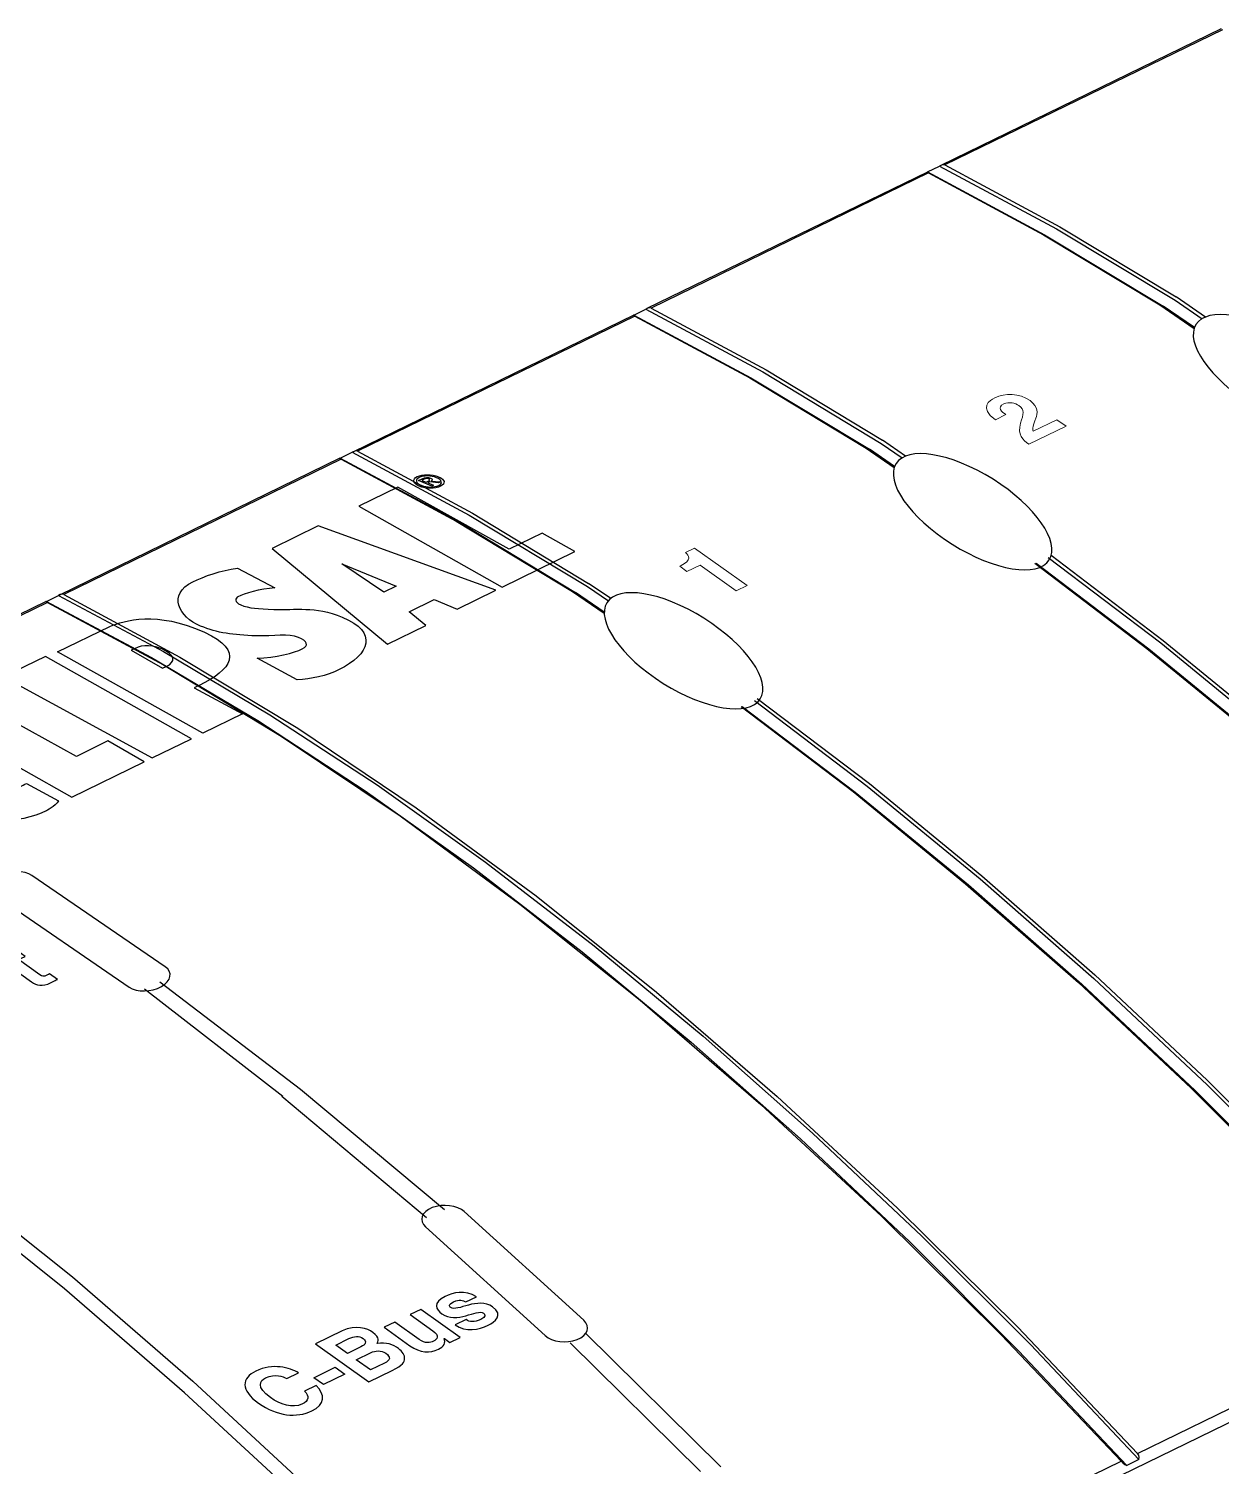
# Paper-space layout 'ARCH-D(24x36)' of a CAD drawing. Header units: inches. Extents: x 0.1 to 35.7, y 0.1 to 23.7.
# Drawn here: x 1.459 to 2.552, y 19.696 to 21.014 of the extents above; entities that cross this region are included whole.
import ezdxf

# ---------------------------------------------------------------- set-up
doc = ezdxf.new("R2010")
doc.units = ezdxf.units.IN
doc.header["$MEASUREMENT"] = 0
doc.layers.add('4 Channel', color=7, linetype='Continuous')
doc.layers.add('ELEC-DEVICE', color=7, linetype='Continuous')

# ---------------------------------------------------------------- blocks, each defined once
blk = doc.blocks.new('block 13')
at = {"layer": '4 Channel', "lineweight": 0}
blk.add_open_spline([(100.06, 171.75), (100.06, 171.75), (100.074, 171.757), (100.074, 171.757), (100.174, 171.805), (100.151, 171.853), (100.115, 171.881), (100.115, 171.881), (100.2, 171.922), (100.2, 171.922), (100.2, 171.922), (100.705, 171.563), (100.705, 171.563), (100.705, 171.563), (100.601, 171.513), (100.601, 171.513), (100.601, 171.513), (100.254, 171.76), (100.254, 171.76), (100.254, 171.76), (100.129, 171.7), (100.129, 171.7), (100.129, 171.7), (100.06, 171.75), (100.06, 171.75)], degree=3, knots=[0, 0, 0, 0, 1, 1, 1, 2, 2, 2, 3, 3, 3, 4, 4, 4, 5, 5, 5, 6, 6, 6, 7, 7, 7, 8, 8, 8, 8], dxfattribs=at)
blk = doc.blocks.new('block 14')
at = {"layer": '4 Channel', "lineweight": 0}
blk.add_open_spline([(103.088, 173.154), (102.924, 173.271), (103.035, 173.341), (103.081, 173.364), (103.181, 173.412), (103.317, 173.411), (103.42, 173.338), (103.506, 173.276), (103.492, 173.216), (103.475, 173.168), (103.453, 173.101), (103.439, 173.067), (103.451, 173.045), (103.451, 173.045), (103.677, 173.155), (103.677, 173.155), (103.677, 173.155), (103.766, 173.092), (103.766, 173.092), (103.766, 173.092), (103.408, 172.919), (103.408, 172.919), (103.353, 172.963), (103.296, 173.009), (103.33, 173.121), (103.358, 173.213), (103.37, 173.249), (103.313, 173.29), (103.28, 173.314), (103.219, 173.33), (103.169, 173.306), (103.097, 173.271), (103.152, 173.229), (103.188, 173.203), (103.188, 173.203), (103.088, 173.154), (103.088, 173.154)], degree=3, knots=[0, 0, 0, 0, 1, 1, 1, 2, 2, 2, 3, 3, 3, 4, 4, 4, 5, 5, 5, 6, 6, 6, 7, 7, 7, 8, 8, 8, 9, 9, 9, 10, 10, 10, 11, 11, 11, 12, 12, 12, 12], dxfattribs=at)

psp = doc.layouts.new('ARCH-D(24x36)')

# ---------------------------------------------------------------- linework, layer by layer
at = {"layer": 'ELEC-DEVICE'}
for points in [[(2.5519, 21.0136), (2.2949, 20.8883)], [(2.553, 21.0127), (2.2987, 20.8888)], [(2.5519, 21.0136), (2.5517, 21.0134)], [(2.5517, 21.0134), (2.552, 21.0132)], [(2.2826, 20.8823), (2.0257, 20.7572)], [(2.2837, 20.8815), (2.0294, 20.7575)], [(2.2824, 20.8823), (2.2828, 20.8819)], [(2.2826, 20.8823), (2.2824, 20.8823)], [(2.2828, 20.8825), (2.2938, 20.8877)], [(2.2828, 20.8825), (2.39, 20.8249)], [(2.2828, 20.8819), (2.2837, 20.8815)], [(2.2837, 20.8815), (2.3891, 20.8249)], [(2.2957, 20.8887), (2.2938, 20.8877)], [(2.2938, 20.8877), (2.4011, 20.8303)], [(2.2972, 20.889), (2.2957, 20.8887)], [(2.2987, 20.8888), (2.2972, 20.889)], [(2.2987, 20.8888), (2.4039, 20.8322)], [(2.3891, 20.8249), (2.4956, 20.7605)], [(2.39, 20.8249), (2.4986, 20.7594)], [(2.4011, 20.8303), (2.5096, 20.7648)], [(2.4039, 20.8322), (2.5106, 20.7678)], [(2.0281, 20.7579), (2.0264, 20.7575)], [(2.0294, 20.7575), (2.0281, 20.7579)], [(2.4956, 20.7605), (2.5271, 20.739)], [(2.5274, 20.7398), (2.4986, 20.7594)], [(2.5096, 20.7648), (2.5344, 20.7479)], [(2.5375, 20.7494), (2.5106, 20.7678)], [(2.0135, 20.7512), (1.7566, 20.626)], [(2.0146, 20.7502), (1.7603, 20.6264)], [(2.0133, 20.7512), (2.0137, 20.7508)], [(2.0135, 20.7512), (2.0133, 20.7512)], [(2.0137, 20.7512), (2.0247, 20.7566)], [(2.0137, 20.7512), (2.1209, 20.6937)], [(2.0137, 20.7508), (2.0146, 20.7502)], [(2.0146, 20.7502), (2.1198, 20.6937)], [(2.0264, 20.7575), (2.0247, 20.7566)], [(2.0247, 20.7566), (2.1318, 20.6992)], [(2.0294, 20.7575), (2.1348, 20.7011)], [(2.1198, 20.6937), (2.2265, 20.6292)], [(2.1209, 20.6937), (2.2295, 20.6283)], [(2.1318, 20.6992), (2.2404, 20.6335)], [(2.1348, 20.7011), (2.2415, 20.6365)], [(1.7573, 20.6262), (1.7555, 20.6255)], [(1.7588, 20.6268), (1.7573, 20.6262)], [(1.7603, 20.6264), (1.7588, 20.6268)], [(1.7603, 20.6264), (1.8657, 20.5697)], [(2.2265, 20.6292), (2.2523, 20.6117)], [(2.2526, 20.6125), (2.2295, 20.6283)], [(2.2404, 20.6335), (2.2595, 20.6205)], [(2.2627, 20.6221), (2.2415, 20.6365)], [(1.7442, 20.62), (1.4873, 20.4947)], [(1.7453, 20.6191), (1.4912, 20.4953)], [(1.7442, 20.62), (1.744, 20.6198)], [(1.744, 20.6198), (1.7444, 20.6196)], [(1.7444, 20.6196), (1.7453, 20.6191)], [(1.7446, 20.62), (1.7555, 20.6255)], [(1.7446, 20.62), (1.8516, 20.5626)], [(1.7453, 20.6191), (1.8507, 20.5624)], [(1.7555, 20.6255), (1.8627, 20.5679)], [(1.8931, 20.5019), (1.9596, 20.5346), (1.9295, 20.5513), (1.8995, 20.5366), (1.7974, 20.5935), (1.7616, 20.5761), (1.8931, 20.5019), (1.8931, 20.5019)], [(1.8507, 20.5624), (1.9574, 20.4981)], [(1.8516, 20.5626), (1.9602, 20.497)], [(1.8627, 20.5679), (1.9713, 20.5024)], [(1.8657, 20.5697), (1.9722, 20.5054)], [(1.788, 20.4496), (1.823, 20.4667), (1.8079, 20.4794), (1.8307, 20.4905), (1.8517, 20.4819), (1.8872, 20.4993), (1.7244, 20.558), (1.6822, 20.5373), (1.788, 20.4496), (1.788, 20.4496)], [(1.7846, 20.4973), (1.7459, 20.5232), (1.7958, 20.5029), (1.7846, 20.4973), (1.7846, 20.4973)], [(2.381, 20.5238), (2.4838, 20.4457)], [(2.3822, 20.5238), (2.4857, 20.4454)], [(2.3932, 20.5292), (2.4965, 20.4508)], [(2.396, 20.5311), (2.4988, 20.4531)], [(1.488, 20.4951), (1.4863, 20.4942)], [(1.4897, 20.4955), (1.488, 20.4951)], [(1.4912, 20.4953), (1.4897, 20.4955)], [(1.4912, 20.4953), (1.5976, 20.4379)], [(1.9574, 20.4981), (1.9866, 20.4782)], [(1.9866, 20.479), (1.9602, 20.497)], [(1.9713, 20.5024), (1.9903, 20.4894)], [(1.9925, 20.4916), (1.9722, 20.5054)], [(1.4751, 20.4887), (1.2182, 20.3636)], [(1.4762, 20.488), (1.2219, 20.364)], [(1.4749, 20.4887), (1.4753, 20.4883)], [(1.4751, 20.4887), (1.4749, 20.4887)], [(1.4753, 20.4889), (1.4863, 20.4942)], [(1.4753, 20.4889), (1.5717, 20.4375)], [(1.4753, 20.4883), (1.4762, 20.488)], [(1.4762, 20.488), (1.5827, 20.4307)], [(1.4863, 20.4942), (1.5826, 20.4429)], [(4.0772, 20.476), (1.9447, 19.4368)], [(1.5826, 20.4429), (1.6801, 20.385)], [(2.4838, 20.4457), (2.5869, 20.3613)], [(2.4857, 20.4454), (2.5893, 20.3606)], [(2.4965, 20.4508), (2.6004, 20.3658)], [(2.4988, 20.4531), (2.6019, 20.3687)], [(1.5723, 20.3454), (1.6083, 20.3629), (1.4745, 20.4385), (1.4361, 20.4197), (1.5723, 20.3454), (1.5723, 20.3454)], [(1.5717, 20.4375), (1.6692, 20.3797)], [(1.5827, 20.4307), (1.6906, 20.3655)], [(1.5976, 20.4379), (1.7056, 20.3728)], [(1.4985, 20.3096), (1.5648, 20.342), (1.5317, 20.361), (1.5029, 20.3469), (1.4021, 20.4024), (1.3654, 20.3845), (1.4985, 20.3096), (1.4985, 20.3096)], [(2.1119, 20.3925), (2.2145, 20.3146)], [(2.113, 20.3927), (2.2164, 20.3142)], [(2.1241, 20.3981), (2.2274, 20.3197)], [(2.1267, 20.3998), (2.2295, 20.3219)], [(1.6692, 20.3797), (1.7674, 20.3154)], [(1.6801, 20.385), (1.7785, 20.3208)], [(1.6906, 20.3655), (1.7995, 20.2923)], [(1.7056, 20.3728), (1.8143, 20.2996)], [(1.7674, 20.3154), (1.8666, 20.2447)], [(1.7785, 20.3208), (1.8777, 20.2501)], [(2.2145, 20.3146), (2.3176, 20.2302)], [(2.2164, 20.3142), (2.3203, 20.2293)], [(2.2274, 20.3197), (2.3311, 20.2347)], [(2.2295, 20.3219), (2.3326, 20.2375)], [(1.8143, 20.2996), (1.9242, 20.219)], [(1.7995, 20.2923), (1.9092, 20.2116)], [(1.8666, 20.2447), (1.9664, 20.1679)], [(1.8777, 20.2501), (1.9773, 20.1732)], [(2.3311, 20.2347), (2.4352, 20.1434)], [(2.3326, 20.2375), (2.436, 20.1468)], [(1.9242, 20.219), (2.0345, 20.1308)], [(2.3176, 20.2302), (2.421, 20.1396)], [(2.3203, 20.2293), (2.4242, 20.1381)], [(1.9092, 20.2116), (2.0195, 20.1235)], [(1.9664, 20.1679), (2.0663, 20.085)], [(1.9773, 20.1732), (2.0772, 20.0905)], [(1.5792, 20.1404), (1.7082, 20.0421)], [(2.421, 20.1396), (2.5243, 20.0428)], [(2.4352, 20.1434), (2.5391, 20.046)], [(2.436, 20.1468), (2.5391, 20.0501)], [(1.5651, 20.1338), (1.6921, 20.0357)], [(2.0345, 20.1308), (2.1449, 20.0353)], [(2.4242, 20.1381), (2.528, 20.0406)], [(2.0195, 20.1235), (2.1299, 20.028)], [(2.0772, 20.0905), (2.1774, 20.0018)], [(2.0663, 20.085), (2.1665, 19.9965)], [(2.5391, 20.0501), (2.642, 19.9475)], [(1.691, 20.0357), (1.8235, 19.9244)], [(1.7082, 20.0421), (1.84, 19.9318)], [(2.1449, 20.0353), (2.2554, 19.9329)], [(2.5243, 20.0428), (2.627, 19.9404)], [(2.528, 20.0406), (2.6316, 19.9374)], [(2.5391, 20.046), (2.6426, 19.9427)], [(2.1299, 20.028), (2.2406, 19.9256)], [(2.1665, 19.9965), (2.2665, 19.9021)], [(2.1774, 20.0018), (2.2775, 19.9074)], [(1.3888, 19.9581), (1.4991, 19.8699)], [(1.4918, 19.859), (1.3819, 19.947)], [(2.2554, 19.9329), (2.3656, 19.8239)], [(2.2406, 19.9256), (2.3506, 19.8166)], [(2.2665, 19.9021), (2.3662, 19.8022)], [(2.2775, 19.9074), (2.3773, 19.8076)], [(1.4991, 19.8699), (1.6096, 19.7744)], [(1.602, 19.7637), (1.4918, 19.859)], [(2.3656, 19.8239), (2.4753, 19.7082)], [(2.4753, 19.7082), (2.7296, 19.8322)], [(1.969, 19.8187), (2.0934, 19.6958)], [(2.3506, 19.8166), (2.4603, 19.7011)], [(1.9554, 19.8094), (2.0746, 19.6915)], [(2.3662, 19.8022), (2.4654, 19.6971)], [(2.3773, 19.8076), (2.4765, 19.7025)], [(1.7488, 19.7808), (1.7292, 19.7713), (1.7204, 19.7776), (1.74, 19.7871), (1.7488, 19.7808)], [(1.6096, 19.7744), (1.7202, 19.672)], [(1.7123, 19.6616), (1.602, 19.7637)], [(2.4763, 19.7067), (2.4753, 19.7082)], [(2.4768, 19.7046), (2.4763, 19.7067)], [(2.4765, 19.7025), (2.4768, 19.7046)], [(2.2062, 19.5771), (2.4603, 19.7011)], [(2.4603, 19.7011), (2.4619, 19.6996)], [(2.4619, 19.6996), (2.4635, 19.6982)], [(2.4635, 19.6982), (2.4654, 19.6971)], [(2.4765, 19.7025), (2.4654, 19.6971)]]:
    psp.add_lwpolyline(points, dxfattribs=at)
for points, knots in [([(2.6176, 20.7282), (2.6564, 20.7039), (2.6794, 20.6708), (2.6691, 20.6543), (2.6588, 20.6379), (2.619, 20.6443), (2.5802, 20.6687), (2.5414, 20.693), (2.5184, 20.7261), (2.5287, 20.7426), (2.5391, 20.759), (2.5789, 20.7526), (2.6176, 20.7282)], [0, 0, 0, 0, 1, 1, 1, 2, 2, 2, 3, 3, 3, 4, 4, 4, 4]), ([(2.3428, 20.6008), (2.3815, 20.5764), (2.4046, 20.5433), (2.3943, 20.5269), (2.3839, 20.5105), (2.3441, 20.5169), (2.3054, 20.5412), (2.2666, 20.5656), (2.2435, 20.5987), (2.2539, 20.6151), (2.2642, 20.6316), (2.304, 20.6252), (2.3428, 20.6008)], [0, 0, 0, 0, 1, 1, 1, 2, 2, 2, 3, 3, 3, 4, 4, 4, 4]), ([(1.8365, 20.5944), (1.8413, 20.5967), (1.8408, 20.6005), (1.8347, 20.6031), (1.8285, 20.6056), (1.82, 20.6055), (1.8152, 20.6032), (1.8104, 20.6009), (1.8109, 20.597), (1.817, 20.5945), (1.8232, 20.592), (1.8317, 20.592), (1.8365, 20.5944), (1.8365, 20.5944), (1.8365, 20.5944), (1.8365, 20.5944)], [0, 0, 0, 0, 1, 1, 1, 2, 2, 2, 3, 3, 3, 4, 4, 4, 5, 5, 5, 5]), ([(1.8188, 20.5953), (1.8137, 20.5974), (1.813, 20.6005), (1.8169, 20.6024), (1.8209, 20.6044), (1.8278, 20.6043), (1.8329, 20.6022), (1.838, 20.6001), (1.8387, 20.597), (1.8348, 20.5951), (1.8308, 20.5932), (1.8239, 20.5932), (1.8188, 20.5953), (1.8188, 20.5953), (1.8188, 20.5953), (1.8188, 20.5953)], [0, 0, 0, 0, 1, 1, 1, 2, 2, 2, 3, 3, 3, 4, 4, 4, 5, 5, 5, 5]), ([(1.8249, 20.5976), (1.8249, 20.5976), (1.8266, 20.5984), (1.8266, 20.5984), (1.8266, 20.5984), (1.8346, 20.5975), (1.8346, 20.5975), (1.8346, 20.5975), (1.8363, 20.5983), (1.8363, 20.5983), (1.8363, 20.5983), (1.828, 20.5992), (1.828, 20.5992), (1.8293, 20.6), (1.8294, 20.6009), (1.8272, 20.6018), (1.8248, 20.6028), (1.8225, 20.6027), (1.8202, 20.6016), (1.8202, 20.6016), (1.8163, 20.5997), (1.8163, 20.5997), (1.8163, 20.5997), (1.8286, 20.5946), (1.8286, 20.5946), (1.8286, 20.5946), (1.8302, 20.5954), (1.8302, 20.5954), (1.8302, 20.5954), (1.8249, 20.5976), (1.8249, 20.5976), (1.8249, 20.5976), (1.8249, 20.5976), (1.8249, 20.5976)], [0, 0, 0, 0, 1, 1, 1, 2, 2, 2, 3, 3, 3, 4, 4, 4, 5, 5, 5, 6, 6, 6, 7, 7, 7, 8, 8, 8, 9, 9, 9, 10, 10, 10, 11, 11, 11, 11]), ([(1.8233, 20.5982), (1.8233, 20.5982), (1.8195, 20.5998), (1.8195, 20.5998), (1.8195, 20.5998), (1.8215, 20.6008), (1.8215, 20.6008), (1.8226, 20.6013), (1.824, 20.6017), (1.8255, 20.6011), (1.8274, 20.6003), (1.8264, 20.5997), (1.8251, 20.5991), (1.8251, 20.5991), (1.8233, 20.5982), (1.8233, 20.5982), (1.8233, 20.5982), (1.8233, 20.5982), (1.8233, 20.5982)], [0, 0, 0, 0, 1, 1, 1, 2, 2, 2, 3, 3, 3, 4, 4, 4, 5, 5, 5, 6, 6, 6, 6]), ([(1.6686, 20.437), (1.6686, 20.437), (1.7052, 20.4171), (1.7052, 20.4171), (1.7177, 20.4176), (1.7322, 20.4208), (1.7436, 20.4264), (1.7716, 20.4403), (1.7798, 20.4607), (1.7463, 20.4745), (1.7212, 20.4848), (1.7035, 20.4808), (1.6836, 20.4815), (1.6691, 20.4821), (1.6611, 20.4825), (1.6535, 20.4857), (1.6471, 20.4883), (1.6485, 20.4921), (1.6509, 20.4932), (1.6566, 20.496), (1.671, 20.5007), (1.6848, 20.5012), (1.6848, 20.5012), (1.6504, 20.5193), (1.6504, 20.5193), (1.6355, 20.5177), (1.6193, 20.5116), (1.6096, 20.5069), (1.5858, 20.4953), (1.5969, 20.4744), (1.6165, 20.4663), (1.6323, 20.4599), (1.6462, 20.458), (1.6674, 20.4573), (1.6837, 20.4568), (1.6974, 20.4596), (1.7063, 20.4559), (1.7145, 20.4525), (1.716, 20.4484), (1.7097, 20.4453), (1.7031, 20.4421), (1.6847, 20.4371), (1.6686, 20.437), (1.6686, 20.437), (1.6686, 20.437), (1.6686, 20.437)], [0, 0, 0, 0, 1, 1, 1, 2, 2, 2, 3, 3, 3, 4, 4, 4, 5, 5, 5, 6, 6, 6, 7, 7, 7, 8, 8, 8, 9, 9, 9, 10, 10, 10, 11, 11, 11, 12, 12, 12, 13, 13, 13, 14, 14, 14, 15, 15, 15, 15]), ([(2.0779, 20.4734), (2.1167, 20.449), (2.1398, 20.4159), (2.1294, 20.3995), (2.1191, 20.3831), (2.0793, 20.3895), (2.0405, 20.4138), (2.0017, 20.4382), (1.9787, 20.4713), (1.989, 20.4877), (1.9994, 20.5042), (2.0392, 20.4977), (2.0779, 20.4734)], [0, 0, 0, 0, 1, 1, 1, 2, 2, 2, 3, 3, 3, 4, 4, 4, 4]), ([(1.6186, 20.3681), (1.6186, 20.3681), (1.6551, 20.3858), (1.6551, 20.3858), (1.6551, 20.3858), (1.6108, 20.4098), (1.6108, 20.4098), (1.6123, 20.4105), (1.6139, 20.4111), (1.6153, 20.4118), (1.6449, 20.4263), (1.6573, 20.4434), (1.6201, 20.4606), (1.5764, 20.4807), (1.5468, 20.4713), (1.5334, 20.466), (1.5334, 20.466), (1.4855, 20.4426), (1.4855, 20.4426), (1.4855, 20.4426), (1.6186, 20.3681), (1.6186, 20.3681), (1.6186, 20.3681), (1.6186, 20.3681), (1.6186, 20.3681)], [0, 0, 0, 0, 1, 1, 1, 2, 2, 2, 3, 3, 3, 4, 4, 4, 5, 5, 5, 6, 6, 6, 7, 7, 7, 8, 8, 8, 8]), ([(1.5529, 20.4441), (1.5529, 20.4441), (1.5539, 20.4446), (1.5539, 20.4446), (1.561, 20.4481), (1.5685, 20.4505), (1.5811, 20.4453), (1.5936, 20.4401), (1.594, 20.4335), (1.5851, 20.4292), (1.5844, 20.4288), (1.5833, 20.4283), (1.5818, 20.4278), (1.5818, 20.4278), (1.5529, 20.4441), (1.5529, 20.4441), (1.5529, 20.4441), (1.5529, 20.4441), (1.5529, 20.4441)], [0, 0, 0, 0, 1, 1, 1, 2, 2, 2, 3, 3, 3, 4, 4, 4, 5, 5, 5, 6, 6, 6, 6]), ([(1.3903, 20.3598), (1.3903, 20.3598), (1.3559, 20.3783), (1.3559, 20.3783), (1.3475, 20.3768), (1.3401, 20.3746), (1.3338, 20.3716), (1.2998, 20.3549), (1.3084, 20.3235), (1.37, 20.2982), (1.4098, 20.2818), (1.4522, 20.2858), (1.475, 20.2969), (1.475, 20.2969), (1.4834, 20.301), (1.4864, 20.3062), (1.4864, 20.3062), (1.457, 20.322), (1.457, 20.322), (1.4529, 20.32), (1.4502, 20.3186), (1.4474, 20.3171), (1.4342, 20.3104), (1.4179, 20.3117), (1.3956, 20.3209), (1.3634, 20.3342), (1.3627, 20.3492), (1.3769, 20.3561), (1.3805, 20.3579), (1.3844, 20.3591), (1.3903, 20.3598), (1.3903, 20.3598), (1.3903, 20.3598), (1.3903, 20.3598)], [0, 0, 0, 0, 1, 1, 1, 2, 2, 2, 3, 3, 3, 4, 4, 4, 5, 5, 5, 6, 6, 6, 7, 7, 7, 8, 8, 8, 9, 9, 9, 10, 10, 10, 11, 11, 11, 11]), ([(1.5807, 20.136), (1.5715, 20.1308), (1.5583, 20.1306), (1.5511, 20.1355), (1.5511, 20.1355), (1.4289, 20.219), (1.4289, 20.219), (1.4217, 20.2239), (1.4233, 20.2321), (1.4325, 20.2372), (1.4325, 20.2372), (1.4325, 20.2372), (1.4325, 20.2372), (1.4416, 20.2424), (1.4549, 20.2426), (1.4621, 20.2377), (1.4621, 20.2377), (1.5842, 20.1542), (1.5842, 20.1542), (1.5914, 20.1493), (1.5898, 20.1411), (1.5807, 20.136), (1.5807, 20.136), (1.5807, 20.136), (1.5807, 20.136)], [0, 0, 0, 0, 1, 1, 1, 2, 2, 2, 3, 3, 3, 4, 4, 4, 5, 5, 5, 6, 6, 6, 7, 7, 7, 8, 8, 8, 8]), ([(1.4429, 20.1655), (1.4429, 20.1655), (1.4491, 20.1685), (1.4491, 20.1685), (1.4491, 20.1685), (1.4559, 20.1636), (1.4559, 20.1636), (1.4559, 20.1636), (1.4498, 20.1607), (1.4498, 20.1607), (1.4498, 20.1607), (1.4693, 20.1467), (1.4693, 20.1467), (1.4714, 20.1452), (1.4723, 20.1447), (1.4763, 20.1466), (1.477, 20.1469), (1.4776, 20.1473), (1.4783, 20.1477), (1.4783, 20.1477), (1.4854, 20.1426), (1.4854, 20.1426), (1.484, 20.1418), (1.4825, 20.141), (1.4809, 20.1402), (1.4809, 20.1402), (1.4797, 20.1396), (1.4797, 20.1396), (1.4711, 20.1355), (1.4665, 20.137), (1.4618, 20.1403), (1.4618, 20.1403), (1.4399, 20.1559), (1.4399, 20.1559), (1.4399, 20.1559), (1.4348, 20.1535), (1.4348, 20.1535), (1.4348, 20.1535), (1.428, 20.1583), (1.428, 20.1583), (1.428, 20.1583), (1.4331, 20.1608), (1.4331, 20.1608), (1.4331, 20.1608), (1.4233, 20.1677), (1.4233, 20.1677), (1.4233, 20.1677), (1.4332, 20.1725), (1.4332, 20.1725), (1.4332, 20.1725), (1.4429, 20.1655), (1.4429, 20.1655)], [0, 0, 0, 0, 1, 1, 1, 2, 2, 2, 3, 3, 3, 4, 4, 4, 5, 5, 5, 6, 6, 6, 7, 7, 7, 8, 8, 8, 9, 9, 9, 10, 10, 10, 11, 11, 11, 12, 12, 12, 13, 13, 13, 14, 14, 14, 15, 15, 15, 16, 16, 16, 17, 17, 17, 17]), ([(1.9617, 19.8126), (1.9519, 19.8087), (1.9388, 19.8104), (1.9323, 19.8162), (1.9323, 19.8162), (1.8228, 19.9158), (1.8228, 19.9158), (1.8164, 19.9217), (1.8191, 19.9295), (1.8289, 19.9334), (1.8289, 19.9334), (1.8289, 19.9334), (1.8289, 19.9334), (1.8387, 19.9372), (1.8518, 19.9356), (1.8583, 19.9298), (1.8583, 19.9298), (1.9677, 19.8302), (1.9677, 19.8302), (1.9742, 19.8243), (1.9715, 19.8164), (1.9617, 19.8126), (1.9617, 19.8126), (1.9617, 19.8126), (1.9617, 19.8126)], [0, 0, 0, 0, 1, 1, 1, 2, 2, 2, 3, 3, 3, 4, 4, 4, 5, 5, 5, 6, 6, 6, 7, 7, 7, 8, 8, 8, 8]), ([(1.8598, 19.847), (1.8571, 19.8485), (1.8538, 19.8498), (1.8485, 19.8472), (1.8431, 19.8446), (1.8444, 19.8429), (1.846, 19.8418), (1.8517, 19.8377), (1.8709, 19.852), (1.8842, 19.8425), (1.8948, 19.835), (1.8861, 19.8285), (1.8802, 19.8257), (1.8717, 19.8216), (1.8597, 19.8192), (1.8498, 19.8259), (1.8498, 19.8259), (1.8599, 19.8308), (1.8599, 19.8308), (1.863, 19.8286), (1.8672, 19.828), (1.8733, 19.831), (1.8784, 19.8334), (1.8772, 19.8357), (1.8759, 19.8367), (1.8699, 19.841), (1.8512, 19.8265), (1.8377, 19.8361), (1.8324, 19.8399), (1.829, 19.8464), (1.8407, 19.852), (1.848, 19.8556), (1.8585, 19.8585), (1.8695, 19.8517), (1.8695, 19.8517), (1.8598, 19.847), (1.8598, 19.847)], [0, 0, 0, 0, 1, 1, 1, 2, 2, 2, 3, 3, 3, 4, 4, 4, 5, 5, 5, 6, 6, 6, 7, 7, 7, 8, 8, 8, 9, 9, 9, 10, 10, 10, 11, 11, 11, 12, 12, 12, 12]), ([(1.8545, 19.8144), (1.8545, 19.8144), (1.8451, 19.8099), (1.8451, 19.8099), (1.8451, 19.8099), (1.84, 19.8135), (1.84, 19.8135), (1.84, 19.8135), (1.8398, 19.8134), (1.8398, 19.8134), (1.8414, 19.8096), (1.8397, 19.8061), (1.8345, 19.8036), (1.8271, 19.8), (1.8177, 19.8003), (1.8084, 19.8069), (1.8084, 19.8069), (1.7847, 19.8239), (1.7847, 19.8239), (1.7847, 19.8239), (1.7946, 19.8286), (1.7946, 19.8286), (1.7946, 19.8286), (1.817, 19.8126), (1.817, 19.8126), (1.8225, 19.8087), (1.827, 19.8095), (1.83, 19.811), (1.8333, 19.8126), (1.8359, 19.8159), (1.8294, 19.8206), (1.8294, 19.8206), (1.8086, 19.8354), (1.8086, 19.8354), (1.8086, 19.8354), (1.8184, 19.8401), (1.8184, 19.8401), (1.8184, 19.8401), (1.8545, 19.8144), (1.8545, 19.8144)], [0, 0, 0, 0, 1, 1, 1, 2, 2, 2, 3, 3, 3, 4, 4, 4, 5, 5, 5, 6, 6, 6, 7, 7, 7, 8, 8, 8, 9, 9, 9, 10, 10, 10, 11, 11, 11, 12, 12, 12, 13, 13, 13, 13]), ([(1.722, 19.8086), (1.722, 19.8086), (1.7465, 19.8205), (1.7465, 19.8205), (1.7589, 19.8264), (1.7695, 19.8227), (1.7745, 19.8191), (1.7815, 19.8141), (1.7794, 19.8107), (1.7783, 19.809), (1.7867, 19.8104), (1.7931, 19.8078), (1.7979, 19.8043), (1.8018, 19.8016), (1.8038, 19.7982), (1.8036, 19.7951), (1.8035, 19.7917), (1.8024, 19.7892), (1.7921, 19.7842), (1.7921, 19.7842), (1.7707, 19.7739), (1.7707, 19.7739), (1.7707, 19.7739), (1.722, 19.8086), (1.722, 19.8086)], [0, 0, 0, 0, 1, 1, 1, 2, 2, 2, 3, 3, 3, 4, 4, 4, 5, 5, 5, 6, 6, 6, 7, 7, 7, 8, 8, 8, 8]), ([(1.7511, 19.7999), (1.7511, 19.7999), (1.7635, 19.8059), (1.7635, 19.8059), (1.7677, 19.8079), (1.7694, 19.8106), (1.7656, 19.8134), (1.7616, 19.8162), (1.7574, 19.8157), (1.7526, 19.8134), (1.7526, 19.8134), (1.7405, 19.8075), (1.7405, 19.8075), (1.7405, 19.8075), (1.7511, 19.7999), (1.7511, 19.7999)], [0, 0, 0, 0, 1, 1, 1, 2, 2, 2, 3, 3, 3, 4, 4, 4, 5, 5, 5, 5]), ([(1.7724, 19.7848), (1.7724, 19.7848), (1.7853, 19.791), (1.7853, 19.791), (1.7905, 19.7935), (1.7912, 19.7965), (1.7863, 19.8), (1.782, 19.8031), (1.7766, 19.8024), (1.7728, 19.8006), (1.7728, 19.8006), (1.7593, 19.7941), (1.7593, 19.7941), (1.7593, 19.7941), (1.7724, 19.7848), (1.7724, 19.7848)], [0, 0, 0, 0, 1, 1, 1, 2, 2, 2, 3, 3, 3, 4, 4, 4, 5, 5, 5, 5]), ([(1.6958, 19.7769), (1.6921, 19.7786), (1.685, 19.7817), (1.6762, 19.7775), (1.6712, 19.775), (1.667, 19.7691), (1.6807, 19.7593), (1.6895, 19.7531), (1.7009, 19.7492), (1.7099, 19.7535), (1.7157, 19.7563), (1.7166, 19.7606), (1.7119, 19.7654), (1.7119, 19.7654), (1.7225, 19.7705), (1.7225, 19.7705), (1.7309, 19.762), (1.7311, 19.7532), (1.7185, 19.7471), (1.705, 19.7406), (1.6866, 19.7422), (1.6698, 19.7542), (1.6528, 19.7663), (1.6543, 19.7775), (1.6673, 19.7837), (1.6824, 19.7911), (1.6986, 19.7869), (1.7064, 19.782), (1.7064, 19.782), (1.6958, 19.7769), (1.6958, 19.7769)], [0, 0, 0, 0, 1, 1, 1, 2, 2, 2, 3, 3, 3, 4, 4, 4, 5, 5, 5, 6, 6, 6, 7, 7, 7, 8, 8, 8, 9, 9, 9, 10, 10, 10, 10])]:
    psp.add_open_spline(points, degree=3, knots=knots, dxfattribs=at)

# ---------------------------------------------------------------- block references
at = {"layer": 'ELEC-DEVICE', "xscale": 0.09551730070749295, "yscale": 0.09551730070749295, "zscale": 0.09551730070749295}
for name in ['block 14', 'block 13']:
    psp.add_blockref(name, (-7.5017, 4.1161), dxfattribs=at)

doc.saveas('drawing.dxf')
